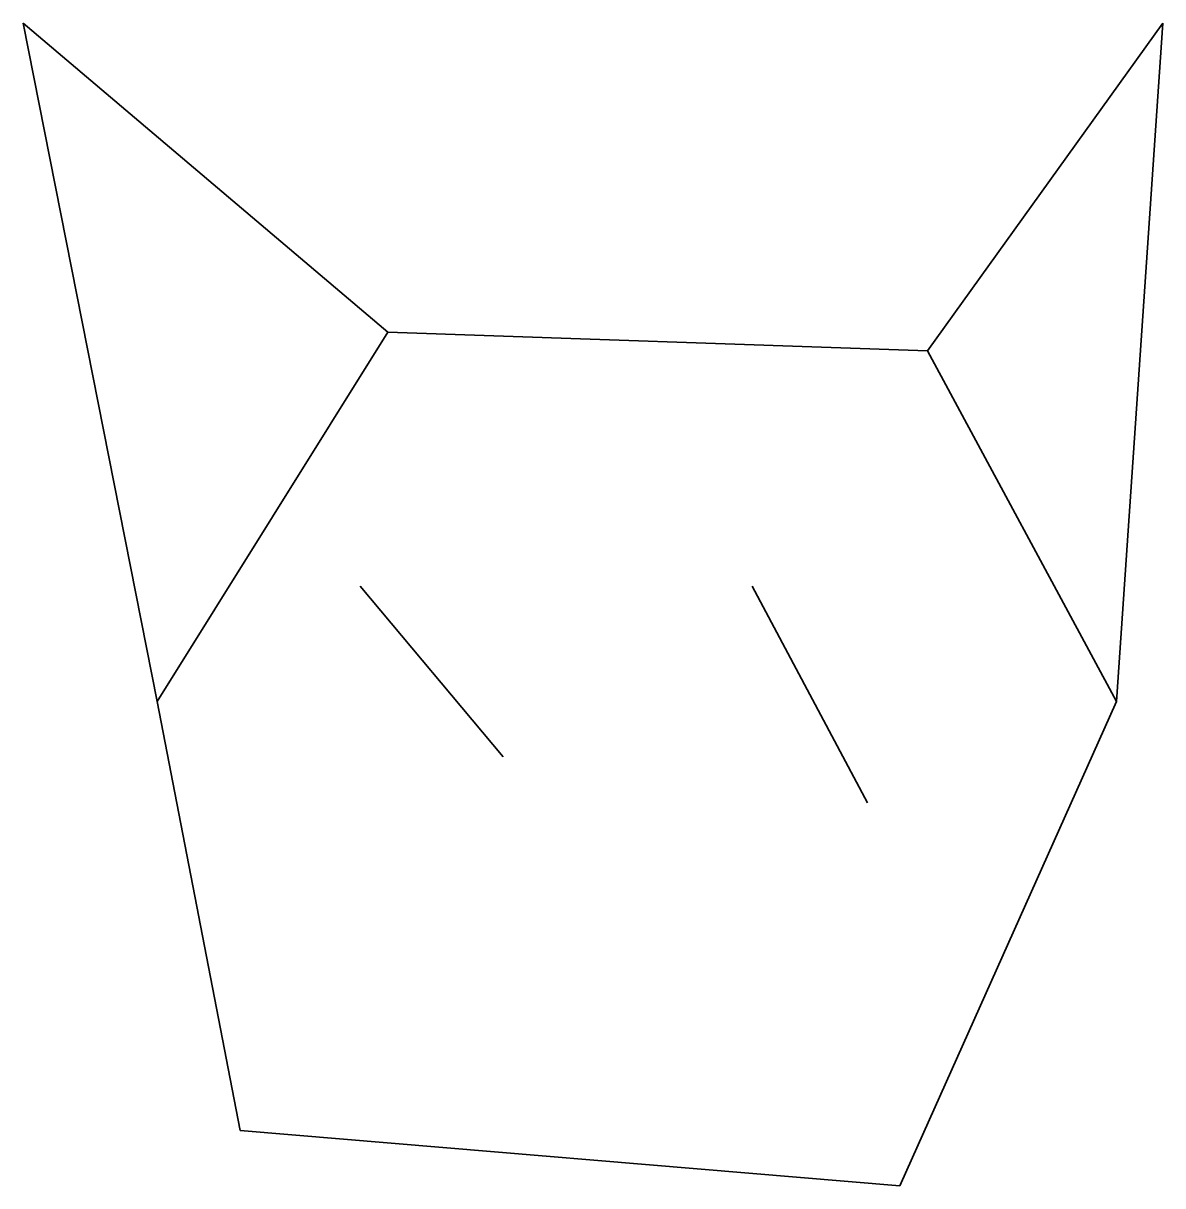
# Model space of a CAD drawing. Header units: inches. Extents: x 0.51 to 3.94, y 0.69 to 4.19.
import ezdxf

# ---------------------------------------------------------------- set-up
doc = ezdxf.new("R2010")
doc.units = ezdxf.units.IN
doc.header["$MEASUREMENT"] = 0
doc.layers.add('Layer 1', color=7, linetype='Continuous')

msp = doc.modelspace()

# ---------------------------------------------------------------- linework, layer by layer
at = {"layer": 'Layer 1', "color": 179, "lineweight": 35, "true_color": 0x231f20}
for points in [[(0.5139, 4.1944), (0.9167, 2.1528)], [(0.5139, 4.1944), (1.6111, 3.2639)], [(3.9444, 4.1944), (3.2361, 3.2083)], [(3.9444, 4.1944), (3.8056, 2.1528)], [(1.6111, 3.2639), (0.9167, 2.1528)], [(1.6111, 3.2639), (3.2361, 3.2083)], [(3.2361, 3.2083), (3.8056, 2.1528)], [(1.5278, 2.5), (1.9583, 1.9861)], [(2.7083, 2.5), (3.0556, 1.8472)], [(0.9167, 2.1528), (1.1667, 0.8611)], [(3.8056, 2.1528), (3.1528, 0.6944)], [(1.1667, 0.8611), (3.1528, 0.6944)]]:
    msp.add_lwpolyline(points, dxfattribs=at)

doc.saveas('drawing.dxf')
